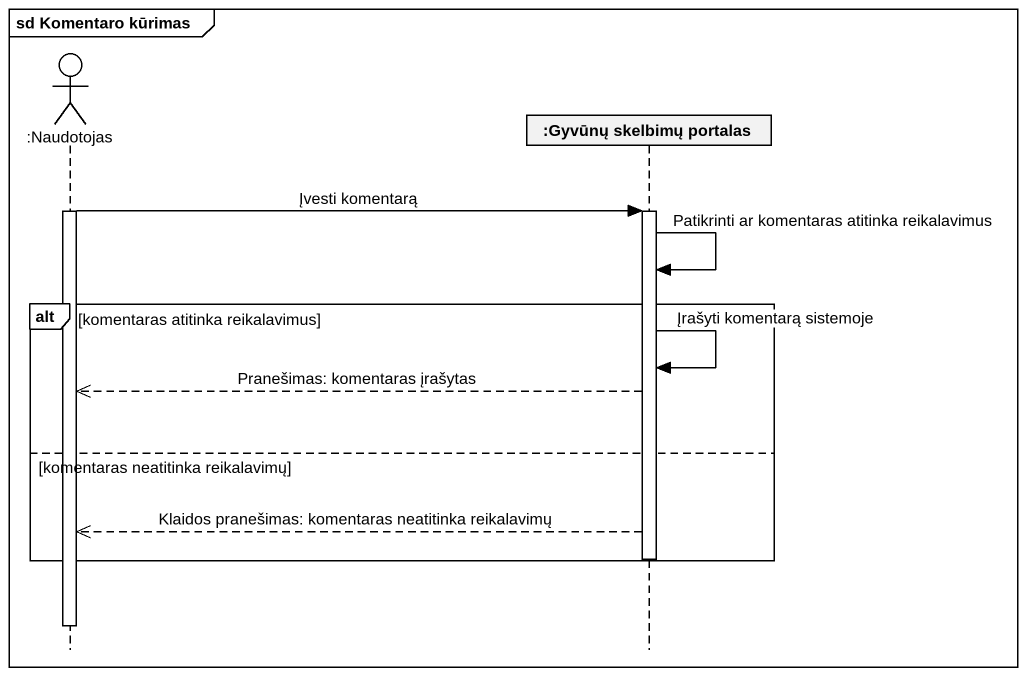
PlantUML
@startuml
mainframe sd Komentaro kūrimas
hide footbox
actor ":Naudotojas" as Naudotojas
participant ":Gyvūnų skelbimų portalas" as Gyvūnų_skelbimų_portalas

activate Naudotojas
Naudotojas -> Gyvūnų_skelbimų_portalas : Įvesti komentarą
activate Gyvūnų_skelbimų_portalas
Gyvūnų_skelbimų_portalas -> Gyvūnų_skelbimų_portalas : Patikrinti ar komentaras atitinka reikalavimus
alt komentaras atitinka reikalavimus
  Gyvūnų_skelbimų_portalas -> Gyvūnų_skelbimų_portalas : Įrašyti komentarą sistemoje
  Gyvūnų_skelbimų_portalas -->> Naudotojas : Pranešimas: komentaras įrašytas
else komentaras neatitinka reikalavimų
  Gyvūnų_skelbimų_portalas -->> Naudotojas : Klaidos pranešimas: komentaras neatitinka reikalavimų
  deactivate Gyvūnų_skelbimų_portalas
end
deactivate Naudotojas
@enduml
